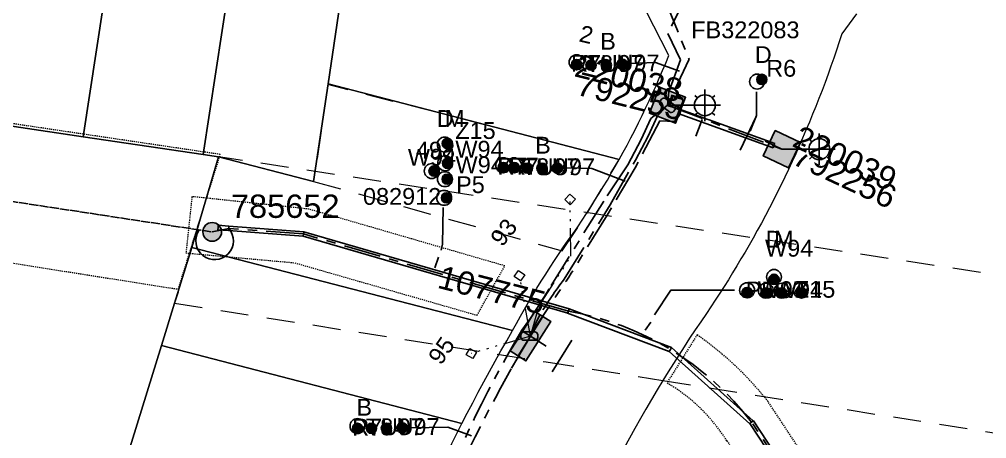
# Model space of a CAD drawing. Header units: metres. Extents: x 307635 to 308805, y 6256169 to 6257356.
# Drawn here: x 308439.9 to 308543.5, y 6256360 to 6256404.9 of the extents above; entities that cross this region are included whole.
import ezdxf
from ezdxf.enums import TextEntityAlignment as Align

# ---------------------------------------------------------------- set-up
doc = ezdxf.new("R2010")
doc.units = ezdxf.units.M
for name, pattern in [('Cable Exist OH', [1, 1, 0]), ('Cable Exist UG', [7, 4, -1, 1, -1]), ('Dash', [5, 3, -2]), ('DASHED', [19.05, 12.7, -6.35]), ('HIDDEN2', [0.1875, 0.125, -0.0625]), ('PHANTOMX2', [6.6, 3, -0.75, 0.2, -0.75, 0.2, -0.75, 0.2, -0.75])]:
    doc.linetypes.add(name, pattern=pattern)
doc.layers.get('0').update_dxf_attribs({"color": 6})
doc.layers.get('Defpoints').update_dxf_attribs({"color": 250})
for name, color, linetype, lineweight in [('Cadastre Developer_SP_EXT', 98, 'Continuous', 15), ('Cadastre Easements_SP_EXT', 58, 'DASHED', 15), ('Cadastre Land Parcels_SP_EXT', 118, 'Continuous', 15), ('Cadastre Other Property_SP_EXT', 138, 'DASHED', 15), ('Mains_LV_EXT', 163, 'Continuous', 25), ('Mains_SL_EXT', 131, 'Continuous', 25), ('Mains_TR_EXT', 211, 'Continuous', 25), ('Services_SP_EXT', 42, 'PHANTOMX2', 20)]:
    doc.layers.add(name, color=color, linetype=linetype, lineweight=lineweight)
for name, color, linetype in [('Duct_SP_EXT', 30, 'Continuous'), ('Equip_SL_EXT', 7, 'Continuous'), ('Equip_SP_SL_EXT', 7, 'Continuous'), ('SupportsOH_SP_TR_HV_LV_SL_EXT', 7, 'Continuous'), ('SupportsUG_SP_LV_EXT', 7, 'Continuous'), ('SupportsUG_SP_LV_SL_EXT', 7, 'Continuous')]:
    doc.layers.add(name, color=color, linetype=linetype)
doc.styles.add('COLUMN_LABEL', font='arial.ttf', dxfattribs={"height": 2})
doc.styles.add('iecARIAL', font='arial.ttf', dxfattribs={"height": 2})
doc.styles.add('POLE_LABEL', font='arial.ttf', dxfattribs={"height": 2})
doc.styles.add('SL_LABEL', font='arial.ttf', dxfattribs={"height": 2})
doc.styles.get("Standard").update_dxf_attribs({"font": 'arial.ttf'})

# ---------------------------------------------------------------- blocks, each defined once
blk = doc.blocks.new('COLUMN_EXT')
blk.add_hatch(color=256).paths.add_polyline_path([(1.5, -1.5), (1.5, 1.5), (-1.5, 1.5), (-1.5, -1.5)])
blk.add_lwpolyline([(1.5, 1.5), (-1.5, 1.5), (-1.5, -1.5), (1.5, -1.5)], close=True)
at = {"layer": 'Defpoints', "flags": 128}
for points in [[(0, 0), (0, -2)], [(2, -4), (-2, -4)]]:
    blk.add_lwpolyline(points, dxfattribs=at)
at = {"flags": 9}
for tag, p in [('NOTES', (-1.81, 2)), ('STREETNAME', (-1.81, 1.6)), ('LOCATION', (-1.81, 1.4)), ('SUBURB', (-1.81, 1.8)), ('LEGEND', (-1.81, 1.2)), ('USAGE', (-1.81, 1)), ('COLUMN_TYPE', (-1.81, 0.4)), ('OWNED_BY', (-1.81, 0.6)), ('STATE', (-1.81, 0.8))]:
    blk.add_attdef(tag, text='', height=0.2, rotation=180, dxfattribs=at).set_placement(p, align=Align.MIDDLE_LEFT)
at = {"flags": 1}
blk.add_attdef('Z', (-1.81, 2.35), '', height=0.2, rotation=180, dxfattribs=at)
at = {"flags": 9}
for tag, style, p in [('STRUCTURE_PLANT_NUMBER', 'POLE_LABEL', (-1.81, -0.03)), ('STREET_CODE', 'COLUMN_LABEL', (-1.81, 0.2))]:
    blk.add_attdef(tag, text='', height=0.2, rotation=180, dxfattribs=dict(at, style=style)).set_placement(p, align=Align.MIDDLE_LEFT)
at = {"style": 'COLUMN_LABEL', "width": 0.9, "flags": 8}
blk.add_attdef('ASSET_NUM', text='', height=2, rotation=270, dxfattribs=at).set_placement((2, -4), align=Align.MIDDLE_LEFT)
blk = doc.blocks.new('PILLAR_EXT')
blk.add_hatch(color=256).paths.add_polyline_path([(2.5, -1), (2.5, 1), (-2.5, 1), (-2.5, -1)])
for p, q in [((2.5, 0), (-2.5, 0)), ((0, -1), (0, 1))]:
    blk.add_line(p, q)
at = {"ltscale": 10}
blk.add_line((-2.5, 0), (2.5, 0), dxfattribs=at)
blk.add_lwpolyline([(2.5, 1), (1.25, 1), (-1.25, 1), (-2.5, 1), (-2.5, -1), (2.5, -1)], close=True)
at = {"layer": 'Defpoints'}
for p, q in [((0, 0), (0, -2)), ((2, -4), (-2, -4))]:
    blk.add_line(p, q, dxfattribs=at)
for tag, p, flags in [('STREETNAME', (0, 1.8), 9), ('LOCATION', (0, 1.2), 9), ('SUBURB', (0, 2), 1), ('PARENT', (0, 1.6), 9), ('NOTES', (0, 1.4), 9), ('SUPPORT_TYPE', (0, 0.6), 9), ('OWNED_BY', (0, 0.2), 9), ('LEGEND', (0, 1), 9), ('USAGE', (0, 0.8), 9), ('STATE', (0, 0.4), 9)]:
    blk.add_attdef(tag, p, '', height=0.2, rotation=180, dxfattribs=dict(flags=flags))
at = {"width": 0.9, "flags": 8}
blk.add_attdef('ASSET_NUM', text='', height=2, rotation=270, dxfattribs=at).set_placement((2, -4), align=Align.MIDDLE_LEFT)
blk = doc.blocks.new('DUCT_EXT')
blk.add_circle((0, 0.8), 0.8)
at = {"flags": 1}
blk.add_attdef('Z', (0, 0), '', height=0.2, dxfattribs=at)
at = {"flags": 9}
for tag, p in [('DUCT_CODE', (0, 0)), ('XSECT_TYPE', (0, -0.2)), ('STATE', (0, -0.6)), ('FB_REFERENCE', (0, -0.4)), ('NOTES', (0, -0.8))]:
    blk.add_attdef(tag, text='', height=0.2, dxfattribs=at).set_placement(p, align=Align.MIDDLE_LEFT)
blk = doc.blocks.new('SL_LANTERN_EXT')
at = {"flags": 9}
for tag, p in [('LRATECODE', (-7.4, 0)), ('LOUTREACHVOCAB', (-7.2, 0)), ('LOUTREACH', (-7, 0)), ('LANTNUMBER', (-6.6, 0)), ('LNEW', (-6.4, 0)), ('LMASTVOCAB', (-6.2, 0)), ('LMAST', (-6, 0)), ('LLAMPVOCAB', (-5.8, 0)), ('LLAMP', (-5.6, 0)), ('LEXIST', (-5.4, 0)), ('LCHARGE3PERCENT', (-5.2, 0)), ('LCHARGE3', (-5, 0)), ('LCHARGE2PERCENT', (-4.8, 0)), ('LCHARGE2', (-4.6, 0)), ('LCHARGE1PERCENT', (-4.4, 0)), ('LCHARGE1', (-4.2, 0)), ('LCATEGORY', (-4, 0)), ('LBRACKETVOCAB', (-3.8, 0)), ('LBRACKET', (-3.6, 0)), ('LKINGHEIGHT', (-3.4, 0)), ('CREPLACE', (-3.2, 0)), ('CREMOVE', (-3, 0)), ('CNUMBER', (-2.8, 0)), ('CNEW', (-2.6, 0)), ('CEXIST', (-2.4, 0)), ('USAGE', (-2.2, 0)), ('STATE', (-2, 0)), ('OWNED_BY', (-1.8, 0)), ('ORIENTATION', (-1.6, 0)), ('OPERATING_VOLTAGE', (-1.4, 0)), ('NO_PHASES', (-1.2, 0)), ('LANTERN_TYPE', (-1, 0)), ('LANTERN_PURPOSE', (-0.8, 0)), ('CONTROL_TYPE', (-0.6, 0)), ('CONSTRUCTED_VOLTAGE', (-0.4, 0))]:
    blk.add_attdef(tag, text='', height=0.001, rotation=270, dxfattribs=at).set_placement(p, align=Align.MIDDLE_LEFT)
at = {"style": 'SL_LABEL', "flags": 9}
blk.add_attdef('STREET_CODE', text='', height=0.001, rotation=270, dxfattribs=at).set_placement((0, 0), align=Align.MIDDLE_LEFT)
at = {"flags": 1}
blk.add_attdef('Z', (0, 0), '', height=0.001, rotation=270, dxfattribs=at)
at = {"width": 0.9}
blk.add_attdef('LNUMBER', text='', height=1, dxfattribs=at).set_placement((7, -1), align=Align.MIDDLE_LEFT)
at = {"flags": 9}
for tag, p in [('LREMOVE', (0, -7.6)), ('LREPLACE', (0, -7.8)), ('LTYPE', (0, -8)), ('LTYPEVOCAB', (0, -8.2)), ('LEGEND', (0, -8.4)), ('SUBURB', (0, -8.6)), ('STREETNAME', (0, -8.8)), ('LOCATION', (0, -9)), ('NOTES', (0, -9.2)), ('MAINTAINED_BY', (0, -9.86))]:
    blk.add_attdef(tag, text='', height=0.001, dxfattribs=at).set_placement(p, align=Align.MIDDLE_LEFT)
blk.add_attdef('OPERATED_BY', (0, -9.61), '', height=0.001, dxfattribs=at)
blk.add_wipeout([(5.69, 0), (5.06, -1.06), (4, -1.69), (2.94, -1.06), (2.31, 0), (2.94, 1.06), (4, 1.69), (5.06, 1.06)])
for p, q in [((2.94, 1.06), (3.2, 0.8)), ((4, 1.69), (4, 0)), ((5.06, 1.06), (4.8, 0.8)), ((0, 0), (4, 0)), ((2.94, -1.06), (3.2, -0.8)), ((4, 0), (5.69, 0)), ((4, 0), (4, -1.69)), ((5.06, -1.06), (4.8, -0.8))]:
    blk.add_line(p, q)
blk.add_circle((4, 0), 1.12)
blk = doc.blocks.new('CCP_EXT')
at = {"flags": 9}
for tag, p in [('STATE', (0, -1.8)), ('USAGE', (0, -1.2)), ('LEGEND', (0, -1.4)), ('LIFE_SUPPORT', (0, -1.6)), ('NOTES', (0, -2))]:
    blk.add_attdef(tag, text='', height=0.2, dxfattribs=at).set_placement(p, align=Align.MIDDLE_LEFT)
blk.add_wipeout([(0, 0.57), (0.57, 0), (0, -0.57), (-0.57, 0)])
blk.add_lwpolyline([(-0.57, 0), (0, 0.57), (0.57, 0), (0, -0.57), (-0.57, 0)])
at = {"flags": 1}
blk.add_attdef('Z', (0, 0), '', height=0.2, dxfattribs=at)
at = {"flags": 9}
for tag, p in [('CCP_TYPE', (0, 0)), ('CONSTRUCTED_VOLTAGE', (0, -0.2)), ('OPERATING_VOLTAGE', (0, -0.6)), ('ORIENTATION', (0, -0.8)), ('OWNED_BY', (0, -1)), ('NO_PHASES', (0, -0.4))]:
    blk.add_attdef(tag, text='', height=0.2, dxfattribs=at).set_placement(p, align=Align.MIDDLE_LEFT)
blk = doc.blocks.new('POLE_EXT')
blk.add_hatch(color=256).paths.add_polyline_path([(-1, 0, 1), (1, 0, 1)])
blk.add_lwpolyline([(-1, 0, 1), (1, 0, 1)], format="xyb", close=True)
at = {"flags": 8}
blk.add_attdef('pNumber', text='', height=2, dxfattribs=at).set_placement((2.5, 2.5), align=Align.MIDDLE_CENTER)
at = {"style": 'POLE_LABEL', "flags": 9}
for tag, p in [('STRUCTURE_PLANT_NUMBER', (1.35, 0.03)), ('STREET_CODE', (1.35, -0.2))]:
    blk.add_attdef(tag, text='', height=0.2, dxfattribs=at).set_placement(p, align=Align.MIDDLE_LEFT)
at = {"flags": 9}
for tag, p in [('OWNED_BY', (1.35, -0.4)), ('SPECIAL_USE', (1.35, -0.8)), ('STATE', (1.35, -1)), ('PARENT', (1.35, -0.6)), ('cLV', (1.35, -1.4)), ('hDepth', (1.35, -1.6)), ('hDia', (1.35, -1.8)), ('cHV', (1.35, -2)), ('USAGE', (1.35, -1.2)), ('LBRACKET', (1.35, -2.2)), ('LExisting', (1.35, -2.4)), ('LANTNUMBER', (1.35, -2.6)), ('LOther', (1.35, -2.8)), ('LRemove', (1.35, -3)), ('LEGEND', (1.35, -3.2)), ('cLinedev', (1.35, -3.4)), ('pExisting', (1.35, -3.8)), ('LOCATION', (1.35, -3.6)), ('PFNUMBER', (1.35, -4)), ('NEWPFNUMBER', (1.35, -4.2)), ('pFooting', (1.35, -4.4)), ('pNew', (1.35, -4.6)), ('pRelocate', (1.35, -5)), ('pRemove', (1.35, -5.2)), ('pReplace', (1.35, -5.4)), ('pStay', (1.35, -5.6)), ('pType', (1.35, -5.8)), ('cspan', (1.35, -6)), ('STREETNAME', (1.35, -6.2)), ('SUBURB', (1.35, -6.4)), ('OPERATED_BY', (1.36, -7.01)), ('NOTES', (1.35, -6.6)), ('MAINTAINED_BY', (1.36, -6.81))]:
    blk.add_attdef(tag, text='', height=0.2, dxfattribs=at).set_placement(p, align=Align.MIDDLE_LEFT)
at = {"flags": 1}
blk.add_attdef('Z', (1.35, -7.33), '', height=0.2, dxfattribs=at)
blk = doc.blocks.new('SL_STJ_EXT')
h = blk.add_hatch(color=256)
edge = h.paths.add_edge_path()
edge.add_ellipse((-0.59, 0.13), major_axis=(0.226, 0.226), ratio=1, start_angle=45, end_angle=135)
edge.add_line((-0.91, 0.13), (-0.91, -0.13))
edge.add_ellipse((-0.59, -0.13), major_axis=(0.226, 0.226), ratio=1, start_angle=135, end_angle=225)
edge.add_line((-0.59, -0.45), (0.59, -0.45))
edge.add_ellipse((0.59, -0.13), major_axis=(-0.226, 0.226), ratio=1, start_angle=135, end_angle=225)
edge.add_line((0.91, -0.13), (0.91, 0.13))
edge.add_ellipse((0.59, 0.13), major_axis=(-0.226, 0.226), ratio=1, start_angle=225, end_angle=315)
edge.add_line((0.59, 0.45), (-0.59, 0.45))
blk.add_lwpolyline([(-0.91, 0.13), (-0.91, -0.13, 0.414214), (-0.59, -0.45), (0.59, -0.45, 0.414214), (0.91, -0.13), (0.91, 0.13, 0.414214), (0.59, 0.45), (-0.59, 0.45, 0.414214)], format="xyb", close=True)
at = {"flags": 1}
blk.add_attdef('Z', (0, 0), '', height=0.2, dxfattribs=at)
at = {"flags": 9}
for tag, p in [('ORIENTATION', (0, 0)), ('USAGE', (0, -0.2)), ('LEGEND', (0, -0.4)), ('NOTES', (0, -0.6))]:
    blk.add_attdef(tag, text='', height=0.2, dxfattribs=at).set_placement(p, align=Align.MIDDLE_LEFT)
blk = doc.blocks.new('CABLE_LARGE_EXT')
h = blk.add_hatch(color=256)
edge = h.paths.add_edge_path()
edge.add_arc((0, 0.55), 0.55, 0, 360)
blk.add_circle((0, 0.55), 0.55)
at = {"flags": 1}
blk.add_attdef('Z', (0, 0), '', height=0.2, dxfattribs=at)
at = {"flags": 9}
for tag, p in [('COND_CODE', (0, 0)), ('STATE', (0, -0.4)), ('XSECT_SIZE', (0, -0.6)), ('FB_REFERENCE', (0, -0.2)), ('NOTES', (0, -0.8))]:
    blk.add_attdef(tag, text='', height=0.2, dxfattribs=at).set_placement(p, align=Align.MIDDLE_LEFT)

msp = doc.modelspace()

# ---------------------------------------------------------------- linework, layer by layer
at = {"layer": 'Cadastre Land Parcels_SP_EXT', "linetype": 'Continuous'}
for points in [[(308450.96, 6256420.35), (308439.95, 6256423.21), (308439.21, 6256423.39), (308438.47, 6256423.57), (308437.73, 6256423.75), (308436.99, 6256423.92), (308436.25, 6256424.08), (308431.87, 6256394.56), (308446.68, 6256392.35), (308450.96, 6256420.35)], [(308463.61, 6256417.07), (308455.09, 6256419.28), (308450.96, 6256420.35), (308446.68, 6256392.35), (308459.54, 6256390.45), (308463.61, 6256417.07)], [(308472.94, 6256398.02), (308475.3, 6256414.04), (308463.61, 6256417.07), (308459.54, 6256390.45), (308461.19, 6256390.21), (308471.39, 6256387.58), (308472.94, 6256398.02)], [(308504.56, 6256390.71), (308504.98, 6256391.48), (308505.39, 6256392.26), (308505.8, 6256393.05), (308506.2, 6256393.84), (308506.59, 6256394.63), (308506.97, 6256395.42), (308507.35, 6256396.22), (308507.72, 6256397.02), (308508.09, 6256397.83), (308508.44, 6256398.64), (308508.79, 6256399.45), (308509.14, 6256400.26), (308509.47, 6256401.08), (308507.03, 6256405.82), (308475.3, 6256414.04), (308472.94, 6256398.02), (308504.13, 6256389.93), (308504.56, 6256390.71)], [(308503.29, 6256388.46), (308503.72, 6256389.19), (308504.13, 6256389.93), (308472.94, 6256398.02), (308471.39, 6256387.58), (308461.19, 6256390.21), (308458.34, 6256380.5), (308492.71, 6256371.59), (308493.13, 6256372.36), (308493.56, 6256373.13), (308493.99, 6256373.89), (308494.43, 6256374.65), (308494.88, 6256375.4), (308495.33, 6256376.15), (308495.79, 6256376.9), (308496.26, 6256377.64), (308496.73, 6256378.38), (308497.21, 6256379.11), (308497.69, 6256379.84), (308498.18, 6256380.57), (308498.68, 6256381.29), (308499.19, 6256382), (308499.7, 6256382.72), (308500.17, 6256383.42), (308500.63, 6256384.13), (308501.09, 6256384.84), (308501.54, 6256385.56), (308501.99, 6256386.28), (308502.43, 6256387), (308502.87, 6256387.73), (308503.29, 6256388.46)], [(308487.86, 6256362.76), (308488.44, 6256363.87), (308489.03, 6256364.99), (308489.63, 6256366.1), (308490.23, 6256367.2), (308490.84, 6256368.31), (308491.46, 6256369.41), (308492.08, 6256370.5), (308492.71, 6256371.59), (308458.34, 6256380.5), (308456.49, 6256374.54), (308455.08, 6256369.98), (308487.29, 6256361.63), (308487.86, 6256362.76)], [(308481.75, 6256349.82), (308482.22, 6256350.91), (308482.7, 6256351.99), (308483.18, 6256353.08), (308483.67, 6256354.16), (308484.17, 6256355.23), (308484.67, 6256356.31), (308485.18, 6256357.38), (308485.7, 6256358.45), (308486.22, 6256359.51), (308486.75, 6256360.58), (308487.29, 6256361.63), (308455.08, 6256369.98), (308450.95, 6256356.59), (308481.28, 6256348.73), (308481.75, 6256349.82)]]:
    msp.add_lwpolyline(points, close=True, dxfattribs=at)
for points in [[(308450.95, 6256356.59), (308455.08, 6256369.98), (308456.49, 6256374.54), (308458.34, 6256380.5), (308461.19, 6256390.21), (308459.54, 6256390.45), (308446.68, 6256392.35), (308431.87, 6256394.56), (308421.98, 6256396.02), (308412.1, 6256397.49), (308397.27, 6256399.69), (308382.45, 6256401.89), (308367.62, 6256404.09), (308352.79, 6256406.29), (308337.96, 6256408.49)], [(308529.56, 6256405.55), (308528, 6256403.4), (308527.72, 6256402.53), (308527.43, 6256401.66), (308527.13, 6256400.79), (308526.83, 6256399.92), (308526.52, 6256399.06), (308526.2, 6256398.19), (308525.88, 6256397.33), (308525.55, 6256396.48), (308525.21, 6256395.62), (308524.87, 6256394.77), (308524.52, 6256393.92), (308524.16, 6256393.07), (308523.8, 6256392.22), (308523.43, 6256391.38), (308523.06, 6256390.54), (308522.67, 6256389.7), (308522.28, 6256388.87), (308521.89, 6256388.04), (308521.49, 6256387.21), (308521.08, 6256386.39), (308520.66, 6256385.57), (308520.24, 6256384.75), (308519.81, 6256383.94), (308519.38, 6256383.12), (308518.94, 6256382.32), (308518.49, 6256381.51), (308518.06, 6256380.76), (308517.63, 6256380.01), (308517.19, 6256379.27), (308516.75, 6256378.53), (308516.3, 6256377.79), (308515.84, 6256377.05), (308515.38, 6256376.32), (308514.91, 6256375.59), (308514.44, 6256374.87), (308513.96, 6256374.15), (308513.48, 6256373.43), (308512.88, 6256372.55), (308512.28, 6256371.66), (308511.69, 6256370.77), (308511.11, 6256369.87), (308510.53, 6256368.97), (308509.96, 6256368.07), (308509.39, 6256367.16), (308508.83, 6256366.25), (308508.22, 6256365.23), (308507.61, 6256364.21), (308507.01, 6256363.19), (308506.41, 6256362.16), (308505.82, 6256361.12), (308505.24, 6256360.08), (308504.67, 6256359.04)], [(308529.56, 6256405.55), (308528, 6256403.4), (308527.72, 6256402.53), (308527.43, 6256401.66), (308527.13, 6256400.79), (308526.83, 6256399.92), (308526.52, 6256399.06), (308526.2, 6256398.19), (308525.88, 6256397.33), (308525.55, 6256396.48), (308525.21, 6256395.62), (308524.87, 6256394.77), (308524.52, 6256393.92), (308524.16, 6256393.07), (308523.8, 6256392.22), (308523.43, 6256391.38), (308523.06, 6256390.54), (308522.67, 6256389.7), (308522.28, 6256388.87), (308521.89, 6256388.04), (308521.49, 6256387.21), (308521.08, 6256386.39), (308520.66, 6256385.57), (308520.24, 6256384.75), (308519.81, 6256383.94), (308519.38, 6256383.12), (308518.94, 6256382.32), (308518.49, 6256381.51), (308518.06, 6256380.76), (308517.63, 6256380.01), (308517.19, 6256379.27), (308516.75, 6256378.53), (308516.3, 6256377.79), (308515.84, 6256377.05), (308515.38, 6256376.32), (308514.91, 6256375.59), (308514.44, 6256374.87), (308513.96, 6256374.15), (308513.48, 6256373.43), (308512.88, 6256372.55), (308512.28, 6256371.66), (308511.69, 6256370.77), (308511.11, 6256369.87), (308510.53, 6256368.97), (308509.96, 6256368.07), (308509.39, 6256367.16), (308508.83, 6256366.25), (308508.22, 6256365.23), (308507.61, 6256364.21), (308507.01, 6256363.19), (308506.41, 6256362.16), (308505.82, 6256361.12), (308505.24, 6256360.08), (308504.67, 6256359.04)]]:
    msp.add_lwpolyline(points, dxfattribs=at)
at = {"layer": 'Cadastre Other Property_SP_EXT', "linetype": 'HIDDEN2'}
for points in [[(308078.76, 6256458.91), (308075.21, 6256436.14), (308456.88, 6256376.03), (308461.39, 6256390.47), (308089.8, 6256445.47), (308091.53, 6256457.19), (308078.76, 6256458.91)], [(308491.88, 6256378.53), (308470.88, 6256384.61), (308458.35, 6256385.95), (308457.71, 6256379.91), (308457.71, 6256379.91), (308469.36, 6256378.86), (308488.91, 6256373.24), (308491.88, 6256378.53)]]:
    msp.add_lwpolyline(points, close=True, dxfattribs=at)
msp.add_lwpolyline([(308509.27, 6256366.01), (308509.81, 6256365.66), (308509.81, 6256365.66, -0.111024), (308515.68, 6256359.78), (308515.68, 6256359.78), (308550.1, 6256307.79), (308559.89, 6256297.92), (308561.88, 6256304.38), (308554.75, 6256311.63), (308520.09, 6256363.99), (308520.09, 6256363.99, 0.075203), (308512.49, 6256371.14), (308512.49, 6256371.14), (308509.27, 6256366.01)], format="xyb", close=True, dxfattribs=at)
at = {"layer": 'Duct_SP_EXT'}
for p, q in [((308520.64, 6256391.18), (308520.72, 6256391.41)), ((308520.81, 6256391.64), (308520.72, 6256391.41)), ((308461.13, 6256382.4), (308461.15, 6256382.64)), ((308461.17, 6256382.88), (308461.15, 6256382.64)), ((308462.3, 6256382.79), (308461.17, 6256382.88)), ((308462.3, 6256382.79), (308462.29, 6256382.55)), ((308470.35, 6256382.19), (308462.3, 6256382.79)), ((308462.27, 6256382.31), (308461.13, 6256382.4)), ((308462.27, 6256382.31), (308462.29, 6256382.55)), ((308470.27, 6256381.72), (308462.27, 6256382.31)), ((308470.27, 6256381.72), (308470.31, 6256381.95)), ((308470.35, 6256382.19), (308470.31, 6256381.95)), ((308498.61, 6256373.46), (308498.69, 6256373.68)), ((308509.5, 6256369.36), (308498.61, 6256373.46)), ((308498.61, 6256373.46), (308498.62, 6256373.45)), ((308498.62, 6256373.45), (308498.69, 6256373.68)), ((308498.78, 6256373.91), (308498.69, 6256373.68)), ((308498.77, 6256373.91), (308498.69, 6256373.68)), ((308498.78, 6256373.91), (308498.77, 6256373.91)), ((308509.75, 6256369.78), (308498.78, 6256373.91)), ((308509.5, 6256369.36), (308509.63, 6256369.57)), ((308518.15, 6256361.62), (308509.5, 6256369.36)), ((308509.75, 6256369.78), (308509.63, 6256369.57)), ((308518.51, 6256361.94), (308509.75, 6256369.78)), ((308518.51, 6256361.94), (308518.33, 6256361.78)), ((308518.53, 6256361.91), (308518.33, 6256361.78)), ((308518.53, 6256361.91), (308518.51, 6256361.94)), ((308525.66, 6256351.14), (308518.53, 6256361.91)), ((308518.13, 6256361.65), (308518.33, 6256361.78)), ((308525.26, 6256350.87), (308518.13, 6256361.65)), ((308518.13, 6256361.65), (308518.15, 6256361.62)), ((308518.15, 6256361.62), (308518.33, 6256361.78))]:
    msp.add_line(p, q, dxfattribs=at)
for points in [[(308518.87, 6256397.19), (308518.87, 6256394.63), (308518.16, 6256392.98)], [(308498.42, 6256389.02), (308501.2, 6256388.97), (308504.78, 6256387.62)], [(308485.27, 6256384.78), (308485.22, 6256380.86), (308485.05, 6256380.2)], [(308484.78, 6256379.45), (308484.39, 6256378.33)], [(308516.48, 6256375.93), (308509.68, 6256375.93), (308507.94, 6256373.27)], [(308507.52, 6256372.51), (308506.92, 6256371.63)], [(308481.77, 6256361.19), (308485.77, 6256361.25), (308488.3, 6256360.33)]]:
    msp.add_lwpolyline(points, dxfattribs=at)
at = {"layer": 'Mains_TR_EXT', "linetype": 'Cable Exist OH'}
msp.add_lwpolyline([(308297.36, 6256406.97), (308460.52, 6256382.17)], dxfattribs=at)
at = {"layer": 'Mains_TR_EXT', "linetype": 'Continuous'}
msp.add_lwpolyline([(308459.09, 6256382.32, 2.020338), (308462.29, 6256382.55)], format="xyb", dxfattribs=at)

# ---------------------------------------------------------------- block references
at = {"layer": 'Duct_SP_EXT'}
for name, p in [('DUCT_EXT', (308499.57, 6256399.55)), ('DUCT_EXT', (308518.92, 6256397.47)), ('CABLE_LARGE_EXT', (308519.43, 6256397.96)), ('CABLE_LARGE_EXT', (308485.72, 6256391.1)), ('DUCT_EXT', (308491.71, 6256388.51)), ('DUCT_EXT', (308492.87, 6256388.51)), ('CABLE_LARGE_EXT', (308491.71, 6256388.51)), ('CABLE_LARGE_EXT', (308492.87, 6256388.51)), ('CABLE_LARGE_EXT', (308494.29, 6256388.45)), ('CABLE_LARGE_EXT', (308495.87, 6256388.45)), ('CABLE_LARGE_EXT', (308497.51, 6256388.45)), ('DUCT_EXT', (308476.09, 6256360.56)), ('CABLE_LARGE_EXT', (308476.09, 6256360.56)), ('CABLE_LARGE_EXT', (308477.59, 6256360.57)), ('CABLE_LARGE_EXT', (308479.19, 6256360.59)), ('CABLE_LARGE_EXT', (308480.87, 6256360.62))]:
    msp.add_blockref(name, p, dxfattribs=at)
for name, p, rotation in [('DUCT_EXT', (308486.25, 6256391.53), 89.96707925355058), ('DUCT_EXT', (308486.29, 6256389.52), 89.96707925355058), ('CABLE_LARGE_EXT', (308486.29, 6256389.52), 89.96707925355058), ('DUCT_EXT', (308484.85, 6256388.69), 89.96707925355058), ('CABLE_LARGE_EXT', (308484.85, 6256388.69), 89.96707925355058), ('DUCT_EXT', (308486.26, 6256387.82), 89.96707925355058), ('CABLE_LARGE_EXT', (308486.26, 6256387.82), 89.96707925355058), ('DUCT_EXT', (308486.18, 6256385.82), 89.96707925355058), ('CABLE_LARGE_EXT', (308486.18, 6256385.82), 89.91094503648637), ('DUCT_EXT', (308520.73, 6256376.54), 0.04656695422697508), ('CABLE_LARGE_EXT', (308520.73, 6256376.54), 0.04656695422697508), ('DUCT_EXT', (308517.85, 6256375.12), 0.04656695422697508), ('DUCT_EXT', (308519.86, 6256375.07), 0.04656695422697508), ('DUCT_EXT', (308521.56, 6256375.07), 0.04656695422697508), ('DUCT_EXT', (308523.58, 6256375.13), 0.04656695422697508), ('CABLE_LARGE_EXT', (308517.85, 6256375.12), 359.9904329326383), ('CABLE_LARGE_EXT', (308519.86, 6256375.07), 0.04656695422697508), ('CABLE_LARGE_EXT', (308521.56, 6256375.07), 0.04656695422697508), ('CABLE_LARGE_EXT', (308523.14, 6256375.63), 270.0794876526868)]:
    msp.add_blockref(name, p, dxfattribs=dict(at, rotation=rotation))
at = {"layer": 'Equip_SL_EXT'}
msp.add_blockref('SL_STJ_EXT', (308494.51, 6256371), dxfattribs=at)
at = {"layer": 'SupportsOH_SP_TR_HV_LV_SL_EXT'}
ref = msp.add_blockref('POLE_EXT', (308460.52, 6256382.17), dxfattribs=at)
ref.add_attrib('ASSET_NUM', '785652', dxfattribs={"layer": '0', "height": 2.5, "style": 'POLE_LABEL'}).set_placement((308462.52, 6256382.92), align=Align.BOTTOM_LEFT)
at = {"layer": 'SupportsUG_SP_LV_SL_EXT'}
ref = msp.add_blockref('COLUMN_EXT', (308509.32, 6256395.74), dxfattribs=dict(at, rotation=69.0625791369843))
ref.add_attrib('ASSET_NUM', '792255', dxfattribs={"layer": '0', "height": 2.5, "rotation": 345.9012, "style": 'COLUMN_LABEL'}).set_placement((308511.32, 6256396.49), align=Align.TOP_RIGHT)
ref = msp.add_blockref('COLUMN_EXT', (308521.58, 6256391.03), dxfattribs=dict(at, rotation=244.9054843884398))
ref.add_attrib('ASSET_NUM', '792256', dxfattribs={"layer": '0', "height": 2.5, "rotation": 334.9055, "style": 'COLUMN_LABEL'}).set_placement((308523.58, 6256391.78), align=Align.TOP_LEFT)

# ---------------------------------------------------------------- texts
at = {"layer": 'Cadastre Developer_SP_EXT'}
msp.add_text('498', height=1.8, dxfattribs=at).set_placement((308482.35, 6256390.03))
at = {"layer": 'Cadastre Land Parcels_SP_EXT'}
for s, rotation, p in [('2', 346.7742, (308499.74, 6256402.6)), ('93', 51.5404, (308491.6, 6256380.48)), ('95', 55.3859, (308485.03, 6256367.8))]:
    msp.add_text(s, height=1.8, rotation=rotation, dxfattribs=at).set_placement(p)
at = {"layer": 'Cadastre Other Property_SP_EXT'}
msp.add_text('082912', height=1.8, dxfattribs=at).set_placement((308476.68, 6256385.07))
at = {"layer": 'Duct_SP_EXT'}
for s, p in [('FB322083', (308511.86, 6256402.92)), ('B', (308502.1, 6256401.7)), ('D', (308518.67, 6256400.27)), ('R6', (308519.9, 6256398.8)), ('D', (308484.59, 6256393.42)), ('M', (308485.46, 6256393.42)), ('Z15', (308486.57, 6256392.13)), ('W94', (308486.58, 6256390.13)), ('B', (308495.13, 6256390.56)), ('W94', (308481.49, 6256389.27)), ('W94', (308486.6, 6256388.46)), ('R7', (308491.1, 6256388.31)), ('R7', (308492.3, 6256388.31)), ('T84', (308493.7, 6256388.25)), ('U97', (308495.29, 6256388.25)), ('U97', (308496.94, 6256388.25)), ('P5', (308486.66, 6256386.33)), ('D', (308519.84, 6256380.49)), ('M', (308520.74, 6256380.49)), ('W94', (308519.77, 6256379.52)), ('P5', (308517.7, 6256375.04)), ('W94', (308518.99, 6256375.08)), ('W94', (308520.82, 6256375.08)), ('Z15', (308522.97, 6256375.12)), ('B', (308475.98, 6256362.48)), ('R7', (308475.52, 6256360.35)), ('T84', (308476.99, 6256360.37)), ('U97', (308478.6, 6256360.38)), ('U97', (308480.28, 6256360.42))]:
    msp.add_text(s, height=1.8, dxfattribs=at).set_placement(p)

# ---------------------------------------------------------------- next in the draw order: block references
at = {"layer": 'Equip_SP_SL_EXT'}
ref = msp.add_blockref('SL_LANTERN_EXT', (308509.32, 6256395.74), dxfattribs=at)
ref.add_attrib('ASSET_NUM', '220038', dxfattribs={"layer": '0', "height": 2.5, "rotation": 345.9012, "style": 'iecARIAL'}).set_placement((308510.82, 6256397.24), align=Align.MIDDLE_RIGHT)
ref = msp.add_blockref('SL_LANTERN_EXT', (308521.58, 6256391.03), dxfattribs=at)
ref.add_attrib('ASSET_NUM', '220039', dxfattribs={"layer": '0', "height": 2.5, "rotation": 334.9055, "style": 'iecARIAL'}).set_placement((308523.08, 6256392.53), align=Align.MIDDLE_LEFT)
at = {"layer": 'Services_SP_EXT'}
for p, rotation in [((308498.87, 6256385.65), 271.1635974115709), ((308493.46, 6256377.48), 279.8806181266048), ((308488.29, 6256369.14), 15.88061823712965)]:
    msp.add_blockref('CCP_EXT', p, dxfattribs=dict(at, rotation=rotation))

# ---------------------------------------------------------------- next in the draw order: linework, layer by layer
at = {"layer": 'Cadastre Developer_SP_EXT', "linetype": 'Dash'}
msp.add_lwpolyline([(308472.92, 6256397.96), (308471.39, 6256387.58), (308498.03, 6256380.14), (308500.7, 6256384.16), (308504.13, 6256389.93), (308472.92, 6256397.96)], close=True, dxfattribs=at)
at = {"layer": 'Cadastre Easements_SP_EXT', "linetype": 'Dash'}
msp.add_lwpolyline([(308643.28, 6256362.25), (308633.78, 6256363.89), (308624.38, 6256365.43), (308591.56, 6256370.47), (308586.97, 6256371.09), (308582.4, 6256371.82), (308461.19, 6256390.21), (308458.34, 6256380.5), (308456.49, 6256374.54), (308496.31, 6256368.24), (308508.83, 6256366.25), (308577.03, 6256355.45), (308581.55, 6256354.7), (308586.07, 6256354.06), (308618.86, 6256348.81), (308628.34, 6256347.19), (308637.92, 6256345.51), (308667.79, 6256340.64)], dxfattribs=at)
at = {"layer": 'Duct_SP_EXT'}
for p, q in [((308510.45, 6256394.87), (308510.53, 6256395.1)), ((308510.61, 6256395.32), (308510.53, 6256395.1)), ((308520.81, 6256391.64), (308510.61, 6256395.32)), ((308520.64, 6256391.18), (308510.45, 6256394.87)), ((308498.62, 6256373.45), (308470.27, 6256381.72)), ((308498.77, 6256373.91), (308470.35, 6256382.19))]:
    msp.add_line(p, q, dxfattribs=at)
msp.add_lwpolyline([(308505.25, 6256400.23), (308508.04, 6256400.32), (308510.59, 6256399.38)], dxfattribs=at)
at = {"layer": 'Mains_LV_EXT', "linetype": 'Cable Exist UG'}
for points in [[(308463.93, 6256419.16), (308474.66, 6256416.23), (308474.66, 6256416.23), (308508.95, 6256407.28), (308511.63, 6256400.68), (308510.12, 6256397.44), (308510.99, 6256396.2), (308510.11, 6256394), (308508.51, 6256394.06), (308505.85, 6256389.05), (308502.85, 6256383.96), (308502.85, 6256383.96), (308499.01, 6256377.75), (308499.01, 6256377.75, -0.002664), (308494.51, 6256371)], [(308494.63, 6256371), (308492.57, 6256367.5), (308492.57, 6256367.5, 0.026464), (308484.21, 6256350.57), (308484.21, 6256350.57), (308485.58, 6256348.37), (308485.58, 6256348.37), (308483.36, 6256342.76), (308480.81, 6256336.65), (308478.48, 6256336.12)]]:
    msp.add_lwpolyline(points, format="xyb", dxfattribs=at)
at = {"layer": 'Mains_SL_EXT', "linetype": 'Cable Exist UG'}
for points in [[(308503.91, 6256420.59), (308505.58, 6256418.66), (308505.58, 6256418.66), (308513.91, 6256417.87), (308517.71, 6256420.36), (308509.34, 6256403.42), (308510.71, 6256400.61), (308510.71, 6256400.61), (308509.46, 6256397.19), (308509.32, 6256395.74)], [(308509.32, 6256395.74), (308521.58, 6256391.03)]]:
    msp.add_lwpolyline(points, dxfattribs=at)
for points in [[(308509.32, 6256395.74), (308507.53, 6256394.31), (308507.53, 6256394.31), (308506.49, 6256392.08), (308505.07, 6256389.36), (308502.49, 6256385.45), (308498.27, 6256378.72), (308496.85, 6256376.43), (308496.85, 6256376.43, -0.009519), (308494.47, 6256372.69), (308494.47, 6256372.69), (308493.7, 6256371.65), (308493.7, 6256371.65, 0.04325), (308483.37, 6256349.95), (308483.37, 6256349.95), (308483.12, 6256348.09)], [(308494.51, 6256371), (308495.63, 6256373.28), (308495.63, 6256373.28, -0.022631), (308498.23, 6256377.1), (308498.23, 6256377.1), (308503.19, 6256385.08), (308505.87, 6256389.84), (308507.25, 6256392.44), (308508.26, 6256394.62), (308509.32, 6256395.74)]]:
    msp.add_lwpolyline(points, format="xyb", dxfattribs=at)
at = {"layer": 'Mains_TR_EXT', "linetype": 'Cable Exist UG'}
msp.add_lwpolyline([(308652.22, 6256243.15), (308640.5, 6256245.3), (308629.22, 6256248.31), (308620.69, 6256252.29), (308601.57, 6256262.47), (308583.86, 6256279.01), (308583.86, 6256279.01), (308552.67, 6256309.9), (308518.33, 6256361.78), (308518.33, 6256361.78, 0.187645), (308498.69, 6256373.68), (308498.69, 6256373.68), (308470.31, 6256381.95), (308462.29, 6256382.55), (308460.52, 6256382.17)], format="xyb", dxfattribs=at)
at = {"layer": 'Services_SP_EXT'}
for points in [[(308494.63, 6256371), (308495.56, 6256374.23), (308495.56, 6256374.23), (308498.97, 6256379.58), (308498.87, 6256385.65)], [(308494.63, 6256371), (308493.46, 6256377.48)], [(308494.63, 6256371), (308488.29, 6256369.14)]]:
    msp.add_lwpolyline(points, dxfattribs=at)

# ---------------------------------------------------------------- next in the draw order: block references
at = {"layer": 'Duct_SP_EXT'}
for p in [(308499.57, 6256399.55), (308501.13, 6256399.49), (308502.75, 6256399.53), (308504.45, 6256399.58)]:
    msp.add_blockref('CABLE_LARGE_EXT', p, dxfattribs=at)
at = {"layer": 'Equip_SL_EXT', "rotation": 322.9932928547213}
msp.add_blockref('SL_STJ_EXT', (308509.32, 6256395.74), dxfattribs=at)
at = {"layer": 'SupportsUG_SP_LV_EXT'}
ref = msp.add_blockref('PILLAR_EXT', (308494.63, 6256371), dxfattribs=dict(at, rotation=57.8806181590992))
ref.add_attrib('ASSET_NUM', '107775', dxfattribs={"layer": '0', "height": 2.5, "rotation": 345.5105, "style": 'iecARIAL'}).set_placement((308496.13, 6256374.5), align=Align.MIDDLE_RIGHT)

# ---------------------------------------------------------------- next in the draw order: texts
at = {"layer": 'Duct_SP_EXT'}
for s, p in [('R7', (308498.98, 6256399.34)), ('T84', (308500.54, 6256399.29)), ('U97', (308502.16, 6256399.32)), ('U97', (308503.85, 6256399.37))]:
    msp.add_text(s, height=1.8, dxfattribs=at).set_placement(p)

doc.saveas('drawing.dxf')
